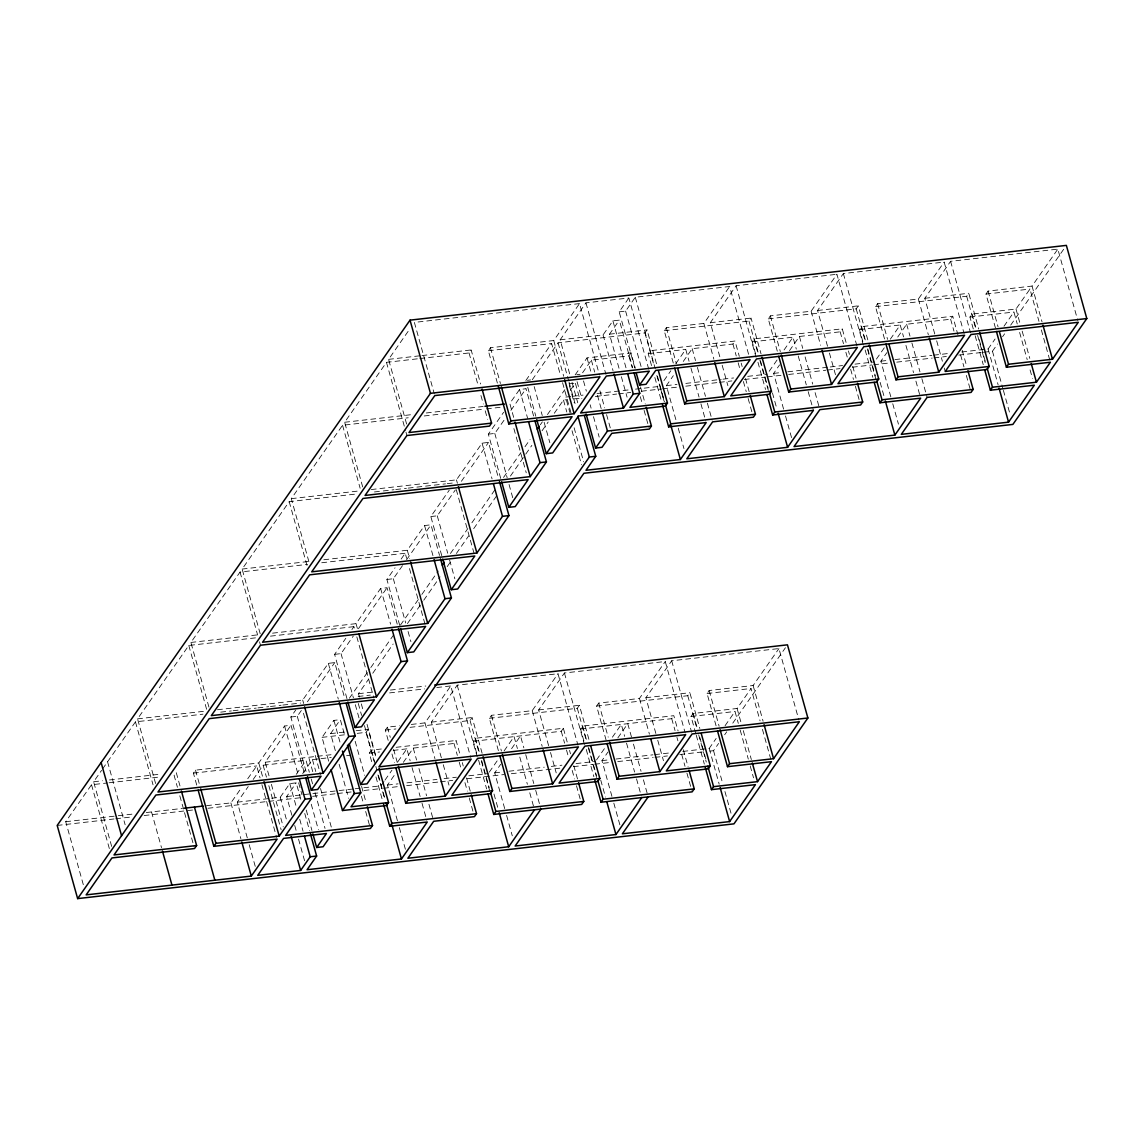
<?xml version="1.0" encoding="UTF-8"?>
<svg xmlns="http://www.w3.org/2000/svg" width="1144" height="1144" viewBox="0 0 1144 1144"><rect width="100%" height="100%" fill="white"/><g stroke="black" fill="none" stroke-linecap="round" stroke-linejoin="round"><path stroke-width="0.75" stroke-dasharray="5 3.75" d="M83.312 884.669L65.723 821.707L91.52 784.755L107.336 782.968M111.669 846.431L93.622 781.767L101.587 770.355M102.588 768.925L135.45 721.85L202.946 714.171M155.598 783.511L137.552 718.861L188.803 645.459L258.058 637.566M208.937 707.121L190.891 642.456L240.054 572.057L307.536 564.378M260.188 633.733L242.142 569.068L289.203 501.658L356.685 493.965M308.88 561.618L291.305 498.655L342.557 425.268L408.251 417.774M362.691 486.929L344.644 422.265L386.472 362.348L418.103 358.744M406.62 424.024L388.574 359.359L409.409 329.515M419.862 358.544L469.054 352.953L471.156 349.95L480.652 383.984M196.739 785.07L193.407 773.158L195.495 770.155L258.773 762.962L284.57 726.011L291.005 725.267L304.318 772.915M497.383 383.083L488.359 350.75L490.447 347.747L553.725 340.54L579.522 303.603L599.485 375.06M206.578 805.662L230.888 802.902L241.799 787.272M247.748 778.735L256.685 765.951L260.017 777.863M306.049 771.471L290.848 717.016L295.738 710.024M217.46 709.752L302.702 700.042L328.328 663.348L334.763 662.605L344.744 698.341M346.961 698.598L334.606 654.354L345.803 638.309M351.923 629.558L353.954 626.64L354.912 630.044M272.587 633.161L356.041 623.652L380.623 588.445L387.058 587.716L397.511 625.153M399.728 625.41L386.901 579.465L395.037 567.81M401.144 559.073L405.205 553.253L406.635 558.358M323.838 559.759L407.293 550.25L424.553 525.539L430.988 524.81L439.539 555.441M441.756 555.684L430.83 516.545L449.249 490.175M371.214 489.56L456.456 479.851L482.082 443.157L488.517 442.413L498.498 478.149M500.714 478.406L488.359 434.162L503.632 412.283M533.604 415.973L525.997 388.745L519.562 389.475L509.795 403.46L514.071 418.776M525.84 380.494L551.637 343.543L560.66 375.875M247.29 837.909L237.323 802.173L248.234 786.529M253.196 779.436L263.12 765.222L306.02 760.331L309.338 772.243M269.012 775.832L265.208 762.219L291.005 725.267M290.848 717.016L297.283 716.287L301.344 710.481M307.421 701.772L334.763 662.605M334.606 654.354L341.041 653.624L353.31 636.05M358.43 628.728L387.058 587.716M386.901 579.465L393.336 578.735L402.502 565.608M406.563 559.788L430.988 524.81M430.83 516.545L437.265 515.815L455.355 489.918M461.389 481.281L488.517 442.413M488.359 434.162L494.794 433.433L504.861 419.019M510.896 410.367L525.997 388.745M532.275 379.751L558.072 342.814L644.944 332.918L647.032 329.915L656.542 363.949M569.669 373.845L560.16 339.811L585.957 302.86L628.857 297.983L648.82 369.455M271.643 798.255L280.223 797.282L289.775 783.597L296.21 782.868L301.43 801.586M296.253 774.316L306.02 760.331M328.7 761.189L322.05 737.365L333.905 720.391L340.34 719.662L345.088 736.664M349.378 698.24L369.798 668.997M370.813 667.538L395.323 632.446M400.429 625.124L420.849 595.881M421.864 594.422L438.209 571.028M450.45 553.481L467.81 528.614M471.9 522.765L495.381 489.146M503.546 477.448L520.906 452.581M524.996 446.732L530.101 439.425M540.311 424.796L542.342 421.879M547.447 414.571L564.807 389.704M575.175 374.874L587.029 357.9L631.002 352.881L635.277 368.196M560.16 339.811L603.06 334.92L612.898 320.849L619.333 320.12L632.632 367.753M634.848 368.011L619.176 311.854L628.857 297.983M291.877 815.272L286.658 796.553L296.21 782.868M302.688 773.573L312.455 759.602L319.276 758.815M335.335 750.65L330.587 733.633L340.34 719.662M359.416 697.096L358.472 693.693L368.668 679.078M372.758 673.244L393.15 644.029M407.436 623.58L422.722 601.673M423.752 600.214L440.068 576.833M447.204 566.609L451.279 560.774M456.384 553.467L468.625 535.935M473.716 528.642L497.182 495.037M510.438 476.061L524.724 455.612M525.739 454.139L531.86 445.388M542.056 430.773L548.176 422.007M554.297 413.241L563.477 400.1L567.024 399.699M570.441 390.118L575.332 383.126L580.079 400.143M582.582 372.744L591.362 360.16L628.9 355.884L631.002 352.881M619.004 368.225L609.495 334.191L619.333 320.12M619.176 311.854L625.611 311.125L635.292 297.24L729.672 286.5L749.62 357.972M357.228 733.361L366.023 732.36L368.111 729.357L376.19 758.286M371.671 761.632L369.297 753.124L371.385 750.135L381.982 748.92M388.173 740.368L385.328 730.158L387.416 727.155L399.37 725.797M651.537 365.594L648.205 353.682L650.293 350.693L735.02 341.041L739.296 356.356M673.273 363.048L664.249 330.716L666.337 327.713L703.875 323.437L729.672 286.5M384.012 781.538L381.023 785.799L354.812 788.788M384.999 780.108L391.949 770.169M397.897 761.647L406.835 748.848L410.153 760.76M411.311 724.438L424.953 722.879L450.75 685.942L470.713 757.414M663.906 380.666L670.856 370.727M675.818 363.62L685.742 349.406L689.074 361.318M397.44 820.806L387.458 785.07L394.408 775.117M403.346 762.333L413.27 748.119L454.011 743.471L456.113 740.483L460.388 755.798M441.369 757.886L431.388 722.15L457.185 685.199L558 673.716L577.963 745.187M675.875 419.662L666.38 385.628L673.33 375.675M683.254 361.461L692.177 348.677L732.932 344.029L735.02 341.041M719.805 356.742L710.31 322.708L736.107 285.757L835.149 274.488M410.038 727.341L470.055 720.505L472.143 717.517L482.124 753.252M664.249 330.716L748.962 321.064L751.065 318.075L761.032 353.811M476.648 753.195L473.316 741.283L475.418 738.28L563.348 728.27L567.624 743.586M498.384 750.636L489.36 718.303L491.448 715.315L532.203 710.667L558 673.716M755.555 353.753L752.237 341.841L754.325 338.838L842.27 328.828L846.074 342.442M777.305 351.194L768.267 318.861L770.37 315.873L811.125 311.225L836.922 274.274L857.342 347.447M489.26 772.157L498.198 759.373M504.147 750.85L514.071 736.636L517.403 748.548M769.168 371.299L778.106 358.515M784.055 349.978L792.992 337.194L796.31 349.106M504.69 808.579L494.708 772.844L500.657 764.321M511.582 748.691L520.506 735.907L523.838 747.819M548.619 745.673L538.638 709.938L564.435 672.987L665.25 661.504L685.199 732.975M783.597 409.137L773.63 373.402L779.579 364.879M789.503 350.665L799.427 336.465L840.182 331.817L842.27 328.828M827.527 346.232L817.56 310.496L843.357 273.545L944.157 262.062L964.12 333.533M473.316 741.283L561.261 731.259L563.348 728.27M489.36 718.303L577.305 708.293L579.393 705.29L589.374 741.026M768.267 318.861L856.212 308.851L858.3 305.848L868.282 341.584M583.898 740.969L580.566 729.057L582.654 726.068L673.816 715.686L678.092 731.002M606.106 740.125L596.61 706.091L598.698 703.102L639.453 698.455L665.25 661.504M862.805 341.527L859.487 329.615L861.575 326.626L952.737 316.245L957.957 334.963M884.541 338.981L875.517 306.649L877.605 303.66L918.36 299.013L944.157 262.062M596.51 759.945L605.448 747.161M612.383 737.208L621.321 724.424L624.638 736.336M876.418 359.087L884.355 347.719M890.318 339.196L900.228 324.982L903.56 336.894M611.926 796.367L601.958 760.631L607.907 752.109M617.832 737.894L627.756 723.68L631.559 737.294M655.855 733.461L645.888 697.726L671.685 660.774L778.935 648.562L798.884 720.034M890.847 396.925L880.866 361.189L886.829 352.667M897.74 337.037L906.663 324.238L950.635 319.233L952.737 316.245M934.777 334.019L924.795 298.284L950.592 261.332L1057.842 249.12L1077.805 320.592M580.566 729.057L671.728 718.675L673.816 715.686M596.61 706.091L687.758 695.709L689.861 692.721L699.828 728.456M875.517 306.649L966.68 296.267L968.768 293.279L978.749 329.014M695.781 733.49L691.033 716.487L693.121 713.484L737.094 708.479L751.036 688.502L760.059 720.834M716.087 725.839L707.063 693.507L709.151 690.518L753.124 685.513L778.935 648.562M973.272 328.943L969.94 317.045L972.042 314.042L1016.001 309.037L1029.957 289.06L1038.981 321.392M995.48 328.099L985.985 294.065L988.073 291.077L1032.045 286.072L1057.842 249.12M682.825 751.422L709.194 748.419L716.144 738.466M725.082 725.682L735.006 711.468L738.323 723.38M961.746 351.98L988.116 348.977L995.066 339.024M1003.989 326.24L1013.913 312.026L1017.245 323.938M709.995 751.093L713.541 750.678L718.604 743.428M724.681 734.734L726.712 731.831M732.775 723.137L785.428 647.733M983.597 352.252L992.463 351.237L997.525 343.986M1002.587 336.736L1004.604 333.848M1010.681 325.139L1064.349 248.291M579.522 303.603L414.371 322.408L434.32 393.879M388.574 359.359L420.191 355.755M421.95 355.555L471.156 349.95M609.495 334.191L647.032 329.915M710.31 322.708L751.065 318.075M817.56 310.496L858.3 305.848M924.795 298.284L968.768 293.279M488.359 350.75L551.637 343.543M985.985 294.065L1029.957 289.06M648.205 353.682L685.742 349.406M752.237 341.841L792.992 337.194M859.487 329.615L900.228 324.982M969.94 317.045L1013.913 312.026M527.441 380.308L530.659 379.937M576.776 374.689L579.994 374.317M568.897 383.855L575.332 383.126M344.644 422.265L412.126 414.586M426.326 412.97L483.154 406.492M570.813 396.51L565.565 397.111L569.841 412.426M572.558 396.31L583.04 395.109M597.025 393.522L628.485 389.932M635.478 389.146L659.945 386.357L664.221 401.673M666.38 385.628L676.991 384.413M685.828 383.412L721.206 379.379M722.979 379.179L733.59 377.963M747.733 376.362L767.195 374.145M773.63 373.402L780.694 372.601M787.773 371.8L828.456 367.167M830.215 366.967L842.599 365.551M854.983 364.135L874.431 361.933M880.866 361.189L887.901 360.389M894.937 359.588L931.859 355.384M933.618 355.183L947.675 353.582M424.238 415.958L484.627 409.08M486.4 408.88L502.373 407.064M574.116 398.884L581.195 398.083M595.38 396.467L616.659 394.051M618.432 393.836L630.83 392.435M641.469 391.219L660.975 389.003M662.748 388.788L678.692 386.972M685.785 386.171L717.703 382.539M719.476 382.339L731.874 380.923M744.286 379.508L765.565 377.091M767.324 376.877L781.509 375.261M788.602 374.46L825.825 370.227M827.598 370.012L840.011 368.611M852.423 367.195L871.914 364.965M873.687 364.764L889.646 362.948M896.739 362.147L932.188 358.101M933.962 357.9L946.374 356.485M958.772 355.083L981.824 352.452M291.305 498.655L358.787 490.976M374.446 491.949L381.553 491.133M383.326 490.933L393.979 489.718M395.767 489.518L406.42 488.302M408.193 488.102L445.488 483.855M447.261 483.655L454.368 482.839M242.142 569.068L309.624 561.375M321.736 562.748L405.205 553.253M190.891 642.456L258.372 634.777M270.484 636.15L353.954 626.64M137.552 718.861L205.033 711.168M358.472 693.693L372.658 692.077M390.376 690.061L425.84 686.014M220.692 712.14L231.36 710.924M233.133 710.724L243.786 709.509M245.56 709.309L256.213 708.093M257.986 707.893L268.654 706.677M270.427 706.477L281.081 705.262M282.854 705.062L300.615 703.045M358.129 696.481L370.356 695.094M389.589 692.906L424.538 688.917M436.779 687.53L450.75 685.942M330.587 733.633L344.23 732.074M356.17 730.716L368.111 729.357M431.388 722.15L472.143 717.517M538.638 709.938L579.393 705.29M645.888 697.726L689.861 692.721M322.05 737.365L346.675 734.562M385.328 730.158L395.924 728.957M707.063 693.507L751.036 688.502M93.622 781.767L102.402 780.766M109.438 779.965L160.389 774.159M265.208 762.219L332.575 754.554M396.096 747.318L456.113 740.483M109.095 782.768L158.287 777.162M193.407 773.158L256.685 765.951M320.978 758.629L331.217 757.457M346.575 755.712L349.993 755.326M369.297 753.124L379.536 751.966M393.178 750.407L406.835 748.848M691.033 716.487L735.006 711.468M65.723 821.707L116.502 815.929M118.261 815.729L132.261 814.128M146.275 812.54L182.411 808.422M237.323 802.173L269.927 798.455M286.658 796.553L311.125 793.764M312.87 793.564L337.337 790.776M339.082 790.576L353.067 788.988M387.458 785.07L398.069 783.854M406.921 782.854L436.979 779.421M444.058 778.621L456.442 777.205M468.826 775.804L488.273 773.587M494.708 772.844L501.787 772.043M508.851 771.242L544.229 767.209M551.308 766.409L561.918 765.193M576.061 763.577L595.524 761.375M601.958 760.631L608.98 759.831M616.015 759.03L652.938 754.826M654.697 754.625L670.527 752.824M57.2 825.439L113.971 818.975M115.744 818.775L131.703 816.959M144.115 815.543L193.794 809.88M207.979 808.265L302.002 797.554M312.641 796.338L335.707 793.721M337.48 793.521L351.666 791.905M364.078 790.49L381.824 788.459M383.597 788.259L399.556 786.443M406.663 785.642L438.595 781.995M440.368 781.795L452.781 780.38M466.966 778.764L504.218 774.531M511.325 773.716L560.989 768.053M573.401 766.652L592.921 764.421M594.694 764.221L610.653 762.404M617.746 761.589L653.224 757.557M654.997 757.357L667.424 755.941M679.836 754.525L702.902 751.894M1032.045 286.072L1042.027 321.807M1041.355 329.901L1049.906 360.532M1016.001 309.037L1019.804 322.651M1022.178 331.159L1029.786 358.387M1019.619 332.446L1027.212 359.674M1030.072 369.884L1032.446 378.392M988.073 291.077L998.054 326.812M992.463 351.237L1002.916 388.674M1003.388 390.376L1010.038 414.199M988.116 348.977L998.097 384.713M972.042 314.042L976.318 329.358M979.164 339.568L985.341 361.69M966.68 296.267L975.703 328.6M977.605 335.406L985.213 362.634M975.174 335.75L983.254 364.679M950.592 261.332L970.555 332.804M962.233 350.278L966.508 365.594M950.635 319.233L953.967 331.145M960.617 354.969L963.949 366.881M966.322 375.389L970.598 390.705M936.679 340.826L942.384 361.247M944.272 368.053L945.23 371.457M918.36 299.013L928.342 334.749M906.663 324.238L909.995 336.15M911.897 342.957L919.976 371.886M921.878 378.693L927.098 397.411M905.934 345.402L913.541 372.629M915.915 381.138L920.191 396.453M877.605 303.66L887.587 339.396M892.749 403.732L898.455 424.152M880.136 382.353L884.412 397.654M861.575 326.626L865.851 341.942M867.753 348.748L875.346 375.976M856.212 308.851L865.236 341.184M867.624 349.692L876.175 380.323M865.179 350.035L872.786 377.263M843.357 273.545L863.305 345.016M848.448 350.951L849.391 354.354M852.723 366.266L856.041 378.178M840.182 331.817L843.5 343.729M845.874 352.238L847.304 357.343M850.635 369.255L853.481 379.465M855.383 386.272L860.131 403.289M829.429 353.038L835.606 375.161M811.125 311.225L820.62 345.259M799.427 336.465L802.745 348.377M805.119 356.885L812.726 384.112M815.1 392.621L819.376 407.936M798.212 355.913L806.291 384.842M808.193 391.648L813.413 410.367M770.37 315.873L780.337 351.608M785.499 415.944L791.677 438.066M772.414 392.864L776.69 408.179M754.325 338.838L758.129 352.452M760.503 360.961L768.11 388.188M748.962 321.064L758 353.396M759.902 360.203L768.925 392.535M757.943 362.248L765.536 389.475M736.107 285.757L756.055 357.228M741.198 363.163L742.156 366.566M745.473 378.478L749.277 392.092M732.932 344.029L736.25 355.941M738.152 362.748L740.054 369.555M743.385 381.467L746.231 391.677M748.133 398.484L752.881 415.501M722.179 365.251L727.884 385.671M703.875 323.437L713.856 359.173M692.177 348.677L695.509 360.589M697.411 367.396L705.476 396.324M707.378 403.131L712.126 420.148M690.976 368.125L699.041 397.054M700.943 403.861L705.691 420.878M666.337 327.713L676.318 363.449M753.124 685.513L763.105 721.249M678.249 428.171L683.955 448.591M762.433 729.343L770.999 759.974M635.292 297.24L655.255 368.711M657.428 376.219L664.55 401.744M644.944 332.918L653.968 365.251M656.813 375.461L663.463 399.285M654.854 377.506L661.504 401.329M737.094 708.479L741.369 723.794M743.271 730.601L751.351 759.53M625.611 311.125L641.284 367.281M740.225 730.187L748.305 759.115M750.207 765.922L753.524 777.834M640.497 386.915L645.245 403.932M628.9 355.884L632.232 367.796M640.311 396.725L642.213 403.532M644.101 410.338L648.862 427.356M612.898 320.849L626.197 368.497M621.378 376.733L627.069 397.154M709.151 690.518L719.133 726.254M603.06 334.92L613.041 370.656M713.541 750.678L722.565 783.011M724.938 791.519L731.602 815.343M585.957 302.86L605.92 374.331M709.194 748.419L719.176 784.155M693.121 713.484L696.925 727.098M699.77 737.308L706.42 761.132M687.758 695.709L696.796 728.042M698.684 734.848L706.291 762.076M696.253 735.192L704.332 764.12M591.362 360.16L594.694 372.072M599.914 390.79L604.676 407.807M606.577 414.614L611.325 431.631M671.685 660.774L691.634 732.246M587.029 357.9L591.305 373.216M597.483 395.338L601.272 408.937M583.511 380.938L586.357 391.148M590.161 404.762L591.105 408.165M593.479 416.673L599.184 437.094M683.326 749.72L688.073 766.737M671.728 718.675L675.046 730.587M676.948 737.394L677.906 740.797M681.695 754.411L685.027 766.323M686.929 773.129L691.677 790.146M577.077 381.681L581.824 398.698M572.043 382.353L577.749 402.774M558.072 342.814L568.525 380.251M568.997 381.953L575.646 405.777M569.369 385.557L574.116 402.574M553.725 340.54L563.706 376.276M562.562 382.682L571.585 415.015M574.116 427.742L583.626 461.776M563.477 400.1L566.795 412.012M572.029 430.73L581.524 464.764M657.757 740.268L663.463 760.688M639.453 698.455L649.42 734.191M534.177 386.558L542.256 415.486M544.144 422.293L549.849 442.714M633.461 744.101L641.055 771.328M643.428 779.836L647.704 795.151M527.741 387.301L535.821 416.23M626.54 743.142L634.62 772.071M636.522 778.878L641.269 795.895M519.562 389.475L527.641 418.404M598.698 703.102L608.193 737.136M513.885 428.571L526.24 472.815M490.447 347.747L500.428 383.483M613.827 803.174L620.005 825.296M600.743 780.094L605.491 797.096M582.654 726.068L586.929 741.384M588.831 748.19L596.439 775.418M577.305 708.293L586.329 740.626M588.231 747.432L597.254 779.765M586.271 749.477L593.865 776.704M564.435 672.987L584.398 744.458M494.794 433.433L507.149 477.677M509.051 484.484L512.841 498.098M469.054 352.953L478.092 385.285M480.938 395.495L483.311 404.004M485.213 410.796L487.587 419.305M569.526 750.392L570.484 753.796M573.802 765.708L577.606 779.321M482.082 443.157L492.063 478.893M561.261 731.259L564.593 743.171M566.494 749.978L568.382 756.785M572.186 770.398L574.56 778.907M576.462 785.714L581.223 802.731M550.521 752.48L556.213 772.901M532.203 710.667L542.184 746.403M456.456 479.851L457.414 483.254M456.27 489.646L474.317 554.311M525.739 754.625L533.805 783.554M535.707 790.361L540.468 807.378M519.776 757.056L527.384 784.284M529.758 792.792L534.034 808.107M437.265 515.815L447.719 553.253M449.621 560.059L454.84 578.778M491.448 715.315L501.429 751.05M386.472 362.348L405.476 430.416M405.963 432.117L406.906 435.521M506.592 815.386L512.283 835.806M424.553 525.539L433.104 556.17M493.979 794.007L498.255 809.323M475.418 738.28L479.693 753.596M481.595 760.402L489.189 787.63M470.055 720.505L479.079 752.838M481.452 761.346L490.004 791.977M478.549 760.002L486.629 788.917M457.185 685.199L477.148 756.67M407.293 550.25L409.681 558.758M409.481 568.568L425.168 624.724M462.29 762.605L463.234 766.008M466.566 777.92L470.356 791.534M454.011 743.471L457.343 755.383M459.244 762.19L461.146 768.997M464.95 782.61L467.324 791.119M469.226 797.926L473.015 811.539M393.336 578.735L405.691 622.965M408.065 631.474L410.911 641.684M443.271 764.692L448.977 785.113M342.557 425.268L360.131 488.231M424.953 722.879L434.934 758.615M380.623 588.445L390.604 624.181M413.27 748.119L416.588 760.031M418.961 768.539L426.569 795.766M428.943 804.275L433.218 819.59M412.054 767.567L420.134 796.496M422.036 803.303L426.783 820.319M387.416 727.155L390.276 737.365M393.593 749.277L397.397 762.891M356.041 623.652L357.471 628.757M391.977 753.982L394.351 762.49M356.814 636.851L373.916 698.112M399.342 827.612L405.519 849.735M361.318 703.903L363.22 710.71M367.024 724.324L376.047 756.656M358.286 703.488L361.604 715.4M364.464 725.611L375.389 764.75M375.861 766.451L376.805 769.855M378.507 775.661L384.684 797.783M366.023 732.36L374.102 761.289M377.906 774.903L384.827 799.413M375.947 776.948L382.596 800.771M341.041 653.624L353.396 697.869M355.298 704.675L359.102 718.289M289.203 501.658L307.264 566.323M355.169 741.298L364.679 775.332M328.328 663.348L338.309 699.084M361.575 786.357L365.851 801.672M361.39 796.167L363.291 802.974M365.665 811.482L369.941 826.797M333.905 720.391L340.555 744.215M339.139 764.264L348.634 798.298M302.702 700.042L303.66 703.446M303.46 713.255L320.563 774.502M312.455 759.602L315.773 771.514M320.534 788.531L331.46 827.67M297.283 716.287L312.97 772.443M311.24 779.05L313.141 785.856M315.043 792.663L325.025 828.399M311.24 804.203L318.375 829.729M284.57 726.011L297.883 773.659M240.054 572.057L257.629 635.02M259.531 641.827L260.474 645.23M298.627 782.825L301.959 794.737M306.234 810.052L311.94 830.472M304.762 813.498L309.509 830.515M289.775 783.597L295.953 805.719M299.742 819.333L303.074 831.245M294.723 825.482L296.625 832.289M298.527 839.095L304.704 861.217M280.223 797.282L286.872 821.106M271.385 784.341L283.269 826.883M263.12 765.222L266.452 777.134M268.826 785.642L281.167 829.886M258.773 762.962L263.048 778.263M261.904 784.67L276.633 837.422M249.192 844.701L255.369 866.823M188.803 645.459L206.85 710.124M230.888 802.902L240.869 838.638M195.495 770.155L199.771 785.47M179.994 785.971L176.19 772.357L174.102 775.36L177.434 787.272M179.808 795.781L194.065 846.832M135.45 721.85L153.039 784.813M151.523 811.94L161.504 847.675M107.565 761.79L125.139 824.752M91.52 784.755L109.581 849.42"/><path stroke-width="1.5" d="M807.879 718.003L378.907 766.866L583.912 473.273L1012.883 424.41L1086.8 318.561L1066.365 245.388L410.024 320.148L57.2 825.439L77.635 898.612L733.976 823.852L807.879 718.003L787.458 644.83L434.691 685.013M77.635 898.612L430.459 393.322L1086.8 318.561M181.424 791.076L196.625 845.53L194.537 848.533L111.955 857.928L86.157 894.88L251.308 876.075L277.12 839.124L213.842 846.331L198.155 790.175M482.082 389.089L491.577 423.123L489.489 426.111L406.906 435.521L365.065 495.438L530.23 476.633L539.997 462.648L546.432 461.919L535.02 421.078M213.842 846.331L215.93 843.328L279.207 836.121L305.005 799.184L311.44 798.441L305.734 778.02M498.341 386.486L508.794 423.923L510.882 420.921L574.159 413.713L599.957 376.762L434.806 395.581L408.994 432.532L491.577 423.123M442.285 565.179L444.33 562.247M537.237 429.186L539.282 426.269M307.479 776.576L311.282 790.189L321.049 776.204L155.884 795.023L114.042 854.94L196.625 845.53M347.905 702.001L355.04 727.527L374.388 699.813L209.223 718.632L157.972 792.02L323.137 773.215L348.763 736.521L355.198 735.778L346.174 703.446M400.686 628.814L407.336 652.638L425.639 626.426L260.474 645.23L211.325 715.629L376.476 696.825L401.058 661.618L407.493 660.889L398.469 628.557M442.714 559.087L451.265 589.718L474.789 556.013L309.638 574.831L262.577 642.242L427.727 623.423L444.987 598.712L451.422 597.969L440.497 558.844M501.658 481.81L508.794 507.335L528.142 479.622L362.977 498.441L311.726 571.828L476.891 553.024L502.516 516.33L508.951 515.587L499.442 481.552M536.765 419.633L546.26 453.667L572.072 416.716L508.794 423.923M311.44 798.441L285.642 835.392L372.515 825.496L367.281 806.777M355.198 735.778L317.717 789.46L311.282 790.189M407.493 660.889L361.475 726.798L355.04 727.527M451.422 597.969L413.771 651.894L407.336 652.638M508.951 515.587L457.7 588.988L451.265 589.718M546.432 461.919L515.229 506.606L508.794 507.335M312.884 833.876L316.688 847.489L326.44 833.504L283.555 838.395L257.743 875.332L300.643 870.455L310.196 856.77L316.631 856.041L310.453 833.919M331.088 769.697L342.485 810.538L354.34 793.564L360.775 792.821L347.476 745.173M349.206 743.729L360.617 784.569L589.332 457.028L595.752 456.299L584.355 415.458M586.1 414.014L595.595 448.048L607.45 431.059L651.422 426.054L646.203 407.336M636.279 373.116L639.596 385.027L649.292 371.156L606.391 376.033L580.594 412.984L623.494 408.093L633.318 394.022L639.753 393.279L634.062 372.858M316.631 856.041L307.078 869.726L401.458 858.972L427.255 822.021L389.718 826.297L383.54 804.175M360.775 792.821L351.008 806.806L388.545 802.53L379.05 768.496M595.752 456.299L586 470.284L680.38 459.531L706.177 422.579L668.639 426.855L662.462 404.733M639.753 393.279L629.929 407.364L667.467 403.088L658.429 370.756M372.515 825.496L370.413 828.499L332.875 832.775L323.123 846.746L316.688 847.489M388.545 802.53L386.457 805.533L342.485 810.538M651.422 426.054L649.334 429.057L611.797 433.333L602.03 447.304L595.595 448.048M667.467 403.088L665.365 406.091L578.506 415.973L552.695 452.924L546.26 453.667M389.718 826.297L391.82 823.294L476.533 813.656L471.314 794.937M395.781 767.595L405.762 803.331L407.85 800.328L445.388 796.052L471.185 759.115L376.805 769.855L367.052 783.84L360.617 784.569M668.639 426.855L670.727 423.852L755.455 414.214L750.221 395.495M674.703 368.153L684.67 403.889L686.772 400.886L724.309 396.611L750.106 359.674L655.726 370.413L646.031 384.298L639.596 385.027M476.533 813.656L474.445 816.644L433.69 821.292L407.893 858.243L508.708 846.76L534.505 809.809M483.068 756.656L492.578 790.69L490.49 793.679L405.762 803.331M755.455 414.214L753.367 417.202L712.612 421.85L686.815 458.801L787.615 447.318L813.413 410.367L772.672 415L766.966 394.58M761.99 357.214L771.485 391.248L769.397 394.237L684.67 403.889M488.045 794.022L493.75 814.442L495.838 811.454L583.783 801.429L578.564 782.725M499.814 755.741L509.795 791.476L511.883 788.488L552.638 783.84L578.435 746.889L477.62 758.372L451.823 795.323L492.578 790.69M772.672 415L774.76 412.012L862.705 401.987L857.471 383.283M778.721 356.299L788.702 392.034L790.79 389.046L831.545 384.398L857.342 347.447L756.541 358.93L730.73 395.881L771.485 391.248M540.94 809.08L515.143 846.017L615.944 834.534L641.755 797.597M583.783 801.429L581.695 804.432L493.75 814.442M590.79 746.131L599.828 778.463L597.726 781.466L509.795 791.476M862.705 401.987L860.603 404.99L819.848 409.638L794.05 446.575L894.865 435.092L920.663 398.155L879.908 402.788L874.216 382.368M869.24 344.988L878.735 379.022L876.647 382.024L788.702 392.034M594.823 780.108L601 802.23L603.088 799.241L694.251 788.859L689.017 770.141M607.049 743.529L617.031 779.264L619.118 776.275L659.873 771.628L685.685 734.677L584.87 746.16L559.073 783.111L599.828 778.463M879.908 402.788L882.01 399.799L973.158 389.418L967.938 370.699M885.971 344.087L895.952 379.822L898.04 376.834L938.795 372.186L964.592 335.235L863.777 346.718L837.98 383.669L878.735 379.022M648.19 796.853L622.379 833.804L729.629 821.592L755.426 784.641L711.454 789.646L705.276 767.524M694.251 788.859L692.149 791.848L601 802.23M701.258 733.561L710.281 765.894L708.193 768.882L617.031 779.264M973.158 389.418L971.07 392.406L927.098 397.411L901.3 434.362L1008.55 422.15L1034.348 385.199L990.375 390.204L984.669 369.784M979.693 332.418L989.202 366.452L987.1 369.441L895.952 379.822M711.454 789.646L713.556 786.657L757.528 781.652L771.471 761.675L727.498 766.68L717.517 730.944M727.498 766.68L729.586 763.691L773.558 758.686L799.356 721.735L692.12 733.947L666.308 770.899L710.281 765.894M990.375 390.204L992.463 387.215L1036.435 382.21L1050.378 362.233L1006.405 367.238L996.438 331.503M1006.405 367.238L1008.507 364.25L1052.48 359.245L1078.277 322.293L971.027 334.506L945.23 371.457L989.202 366.452M484.942 406.292L504.475 404.061M184.127 808.222L203.103 806.062M1042.97 325.211L1052.48 359.245M1031.216 363.492L1036.435 382.21M999.47 331.917L1008.507 364.25M999.041 388.116L1008.55 422.15M987.243 368.497L992.463 387.215M929.285 338.152L938.795 372.186M889.017 344.501L898.04 376.834M885.356 401.058L894.865 435.092M876.776 381.081L882.01 399.799M822.05 350.364L831.545 384.398M781.295 355.012L790.79 389.046M778.12 413.284L787.615 447.318M769.526 393.293L774.76 412.012M714.8 362.577L724.309 396.611M677.734 368.554L686.772 400.886M764.063 724.652L773.558 758.686M665.508 405.148L670.727 423.852M670.87 425.497L680.38 459.531M752.294 762.934L757.528 781.652M627.627 373.602L633.318 394.022M720.091 729.657L729.586 763.691M613.985 374.059L623.494 408.093M720.134 787.558L729.629 821.592M707.85 766.237L713.556 786.657M602.23 412.341L607.45 431.059M577.92 416.187L589.332 457.028M564.65 379.679L574.159 413.713M650.85 739.296L659.873 771.628M528.585 421.807L539.997 462.648M609.623 742.241L619.118 776.275M515.029 422.179L530.23 476.633M501.387 386.887L510.882 420.921M606.921 802.201L615.944 834.534M597.854 780.523L603.088 799.241M493.479 483.998L502.516 516.33M543.128 749.806L552.638 783.84M458.358 486.658L476.891 553.024M410.024 320.148L430.459 393.322M502.373 754.454L511.883 788.488M434.062 559.573L444.987 598.712M499.199 812.726L508.708 846.76M490.619 792.735L495.838 811.454M410.624 562.162L427.727 623.423M435.878 762.018L445.388 796.052M392.034 629.286L401.058 661.618M398.355 766.294L407.85 800.328M358.901 633.862L376.476 696.825M386.114 802.888L391.82 823.294M391.963 824.938L401.458 858.972M339.253 702.487L348.763 736.521M342.456 751.022L354.34 793.564M304.604 706.849L323.137 773.215M299.299 778.764L305.005 799.184M304.504 836.35L310.196 856.77M291.148 836.421L300.643 870.455M264.007 781.667L279.207 836.121M241.813 842.041L251.308 876.075M200.729 788.874L215.93 843.328M194.423 807.049L214.857 880.222M162.448 851.079L171.957 885.113M101.13 762.533L121.564 835.692"/></g></svg>
